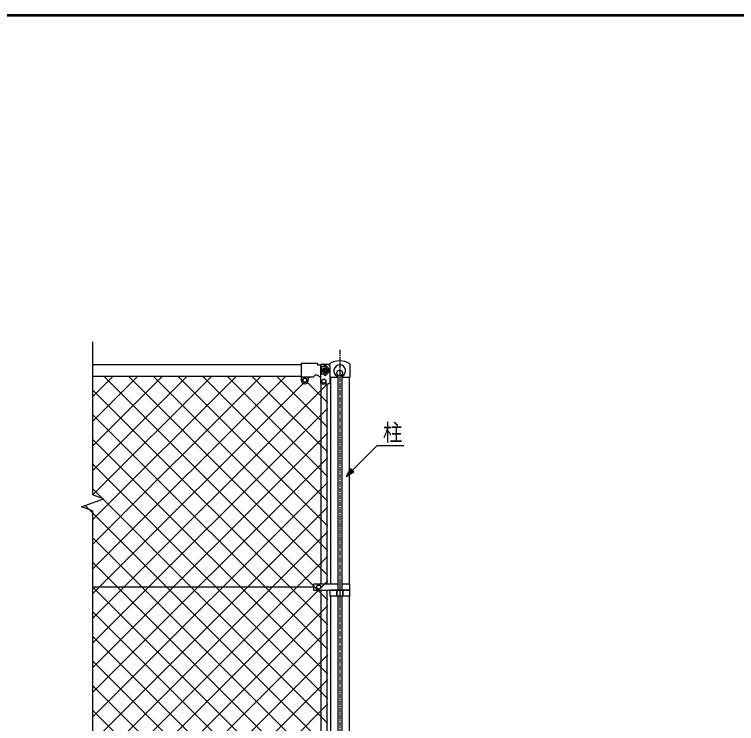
# Model space of a CAD drawing. Units: millimetres, scale not verified. Extents: x -4425 to 4425, y -3150 to 3150.
# Drawn here: x -1131 to 1197, y 637 to 2925 of the extents above; entities that cross this region are included whole.
import ezdxf
from ezdxf.enums import TextEntityAlignment as Align

# ---------------------------------------------------------------- set-up
doc = ezdxf.new("R2010")
doc.units = ezdxf.units.MM
doc.header["$LTSCALE"] = 20
doc.linetypes.add('USER2', pattern=[1.125, 0.75, -0.125, 0.125, -0.125])
for name, color, linetype, lineweight in [('0-1_1', 7, 'Continuous', 25), ('0-2_0', 7, 'Continuous', 25), ('0-3_CENTLN-L', 2, 'USER2', 25), ('0-4_13', 7, 'Continuous', 25), ('0-7_WAKU', 7, 'Continuous', 25), ('0-9_14', 7, 'Continuous', 25)]:
    doc.layers.add(name, color=color, linetype=linetype, lineweight=lineweight)
doc.styles.add('ＭＳ ゴシック', font='')
doc.styles.get('ＭＳ ゴシック').set_extended_font_data('MS Gothic')

msp = doc.modelspace()

# ---------------------------------------------------------------- linework, layer by layer
at = {"layer": '0-1_1', "color": 4}
for p, q in [((-879.18, 1869.12), (-879.18, 1375.23)), ((-843.94, 1362.4), (-879.18, 1375.23)), ((-879.18, 1323.93), (-879.18, -202.12))]:
    msp.add_line(p, q, dxfattribs=at)
at = {"layer": '0-1_1'}
for p, q in [((-879.18, 1795.68), (-206.03, 1795.68)), ((-879.18, 1757.68), (-206.03, 1757.68)), ((-112.48, 1755.18), (-112.48, 1087.49)), ((-87.7, 1760.53), (-92.82, 1765.65)), ((-88.66, 1758.13), (-88.66, 1067.49)), ((-76.76, 1760.53), (-71.64, 1765.65)), ((-75.8, 1758.13), (-75.8, 1067.49)), ((-51.98, 1755.18), (-51.98, 1087.49)), ((-165.43, 1077.49), (-876.36, 1077.49)), ((-112.48, 1047.88), (-112.48, 350.49)), ((-51.98, 1047.88), (-51.98, 350.49))]:
    msp.add_line(p, q, dxfattribs=at)
for points in [[(-195.03, 1752.19), (-201.53, 1748.44), (-201.53, 1740.93), (-195.03, 1737.18), (-188.53, 1740.93), (-188.53, 1748.44)], [(-133.53, 1749.19), (-127.03, 1745.44), (-127.03, 1737.93), (-133.53, 1734.18), (-140.03, 1737.93), (-140.03, 1745.44)]]:
    msp.add_lwpolyline(points, close=True, dxfattribs=at)
at = {"layer": '0-1_1', "color": 4}
for points in [[(-61.88, 1434.59), (38.13, 1534.58), (124.53, 1534.57)], [(-44.73, 1457.03), (-51.98, 1444.48), (-39.43, 1451.73)], [(-879.18, 1323.93), (-914.42, 1336.75), (-843.94, 1362.4)]]:
    msp.add_lwpolyline(points, dxfattribs=at)
msp.add_lwpolyline([(-47.38, 1459.69), (-61.88, 1434.59), (-36.78, 1449.08)], close=True, dxfattribs=at)
at = {"layer": '0-1_1'}
for centre, radius in [((-82.23, 1768.28), 9), ((-195.03, 1744.68), 6.5), ((-133.53, 1741.68), 6.5)]:
    msp.add_circle(centre, radius, dxfattribs=at)
for centre, radius, start, end in [((-82.24, 1743.17), 64.02, 59.2243, 120.75529), ((-82.21, 1775.14), 19, 292.92889, 245.6571), ((-89.21, 1759.67), 2, 245.55049, 10.65656), ((-75.21, 1759.66), 2, 169.34338, 276.63724)]:
    msp.add_arc(centre, radius, start, end, dxfattribs=at)
at = {"layer": '0-2_0'}
for p, q in [((-206.03, 1798.68), (-206.03, 1754.68)), ((-154.23, 1798.68), (-206.03, 1798.68)), ((-144.23, 1794.79), (-144.23, 1756.4)), ((-129.03, 1789.18), (-144.23, 1789.18)), ((-141.23, 1789.18), (-141.23, 1764.18)), ((-879.18, 1134.78), (-256.28, 1757.68)), ((-879.18, 1214.33), (-335.82, 1757.68)), ((-879.18, 1293.88), (-415.37, 1757.68)), ((-879.18, 1452.98), (-574.47, 1757.68)), ((-879.18, 1532.53), (-654.02, 1757.68)), ((-879.18, 1612.08), (-733.57, 1757.68)), ((-879.18, 1691.63), (-813.12, 1757.68)), ((-877.86, 1374.75), (-494.92, 1757.68)), ((-120.53, 1035.06), (-843.16, 1757.68)), ((-120.53, 1114.61), (-763.61, 1757.68)), ((-120.53, 1194.16), (-684.06, 1757.68)), ((-120.53, 1273.71), (-604.51, 1757.68)), ((-120.53, 1353.26), (-524.96, 1757.68)), ((-120.53, 1432.81), (-445.41, 1757.68)), ((-120.53, 1512.35), (-365.86, 1757.68)), ((-120.53, 1591.9), (-286.31, 1757.68)), ((-206.03, 1754.68), (-206.03, 1744.68)), ((-166.77, 1754.68), (-206.03, 1754.68)), ((-184.03, 1754.68), (-184.03, 1744.68)), ((-184.03, 1750.38), (-179.73, 1754.68)), ((-148.41, 1756.4), (-144.23, 1756.4)), ((-129.03, 1764.18), (-144.23, 1764.18)), ((-879.18, 1055.23), (-199.69, 1734.72)), ((-879.18, 975.68), (-122.18, 1732.68)), ((-120.53, 1671.45), (-186.64, 1737.57)), ((-120.53, 955.51), (-879.18, 1714.16)), ((-879.18, 896.13), (-120.53, 1654.78)), ((-120.53, 875.96), (-879.18, 1634.61)), ((-879.18, 816.58), (-120.53, 1575.23)), ((-120.53, 796.41), (-879.18, 1555.06)), ((-879.18, 737.03), (-120.53, 1495.68)), ((-120.53, 716.86), (-879.18, 1475.51)), ((-879.18, 657.48), (-120.53, 1416.13)), ((-120.53, 637.31), (-879.18, 1395.96)), ((-120.53, 557.76), (-903.5, 1340.73)), ((-879.18, 577.93), (-120.53, 1336.58)), ((-879.18, 498.38), (-120.53, 1257.03)), ((-120.53, 478.21), (-879.18, 1236.86)), ((-879.18, 418.84), (-120.53, 1177.48)), ((-120.53, 398.66), (-879.18, 1157.31)), ((-879.18, 339.29), (-120.53, 1097.94)), ((-120.53, 319.11), (-879.18, 1077.76)), ((-879.18, 259.74), (-120.53, 1018.39)), ((-120.53, 239.56), (-879.18, 998.21)), ((-879.18, 180.19), (-120.53, 938.84)), ((-120.53, 160.01), (-879.18, 918.66)), ((-879.18, 100.64), (-120.53, 859.29)), ((-120.53, 80.46), (-879.18, 839.11)), ((-879.18, 21.09), (-120.53, 779.74)), ((-120.53, 0.91), (-879.18, 759.56)), ((-879.18, -58.46), (-120.53, 700.19)), ((-120.53, -78.64), (-879.18, 680.01))]:
    msp.add_line(p, q, dxfattribs=at)
at = {"layer": '0-2_0', "color": 2}
for p, q in [((-139.23, 1796.68), (-119.23, 1796.68)), ((-119.23, 1796.68), (-114.23, 1791.68)), ((-144.23, 1791.68), (-144.23, 1737.68)), ((-114.23, 1791.68), (-114.23, 1737.68)), ((-139.23, 1732.68), (-119.23, 1732.68)), ((-119.23, 1732.68), (-114.23, 1737.68))]:
    msp.add_line(p, q, dxfattribs=at)
at = {"layer": '0-2_0'}
msp.add_lwpolyline([(-154.23, 1798.68), (-154.23, 1794.79), (-144.23, 1794.79)], dxfattribs=at)
msp.add_lwpolyline([(-129.03, 1784.18), (-122.53, 1780.43), (-122.53, 1772.93), (-129.03, 1769.18), (-135.52, 1772.93), (-135.52, 1780.43)], close=True, dxfattribs=at)
for radius in [8.5, 6.5, 4.25, 4.25, 4.25, 4.25, 3.59]:
    msp.add_circle((-129.03, 1776.68), radius, dxfattribs=at)
at = {"layer": '0-2_0', "color": 2}
for centre, start, end in [((-139.23, 1791.68), 90, 180), ((-139.23, 1737.68), 180, 270)]:
    msp.add_arc(centre, 5, start, end, dxfattribs=at)
at = {"layer": '0-2_0'}
for centre, radius, start, end in [((-129.03, 1788.68), 4.25, 356.73321, 173.24367), ((-129.03, 1776.68), 12.5, 270, 90), ((-157.23, 1751.68), 10, 28.15683, 162.5424), ((-129.03, 1764.68), 4.25, 186.75633, 3.26679), ((-195.03, 1744.68), 11, 180, 0)]:
    msp.add_arc(centre, radius, start, end, dxfattribs=at)
at = {"layer": '0-3_CENTLN-L'}
for p, q in [((-82.23, 1843.18), (-82.23, 1710.18)), ((-82.23, 1803.13), (-82.23, 1022.49)), ((-82.23, 1092.88), (-82.23, 285.49))]:
    msp.add_line(p, q, dxfattribs=at)
at = {"layer": '0-4_13'}
for p, q in [((-114.98, 1798.18), (-114.98, 1792.43)), ((-49.48, 1798.18), (-49.48, 1755.18)), ((-114.23, 1755.18), (-88.66, 1755.18)), ((-75.8, 1755.18), (-49.48, 1755.18)), ((-143.02, 1734.43), (-143.02, 1087.49)), ((-124.02, 1732.68), (-124.02, 1087.49)), ((-143.06, 1067.49), (-143.06, 350.49)), ((-124.06, 1067.49), (-124.06, 350.49)), ((-49.96, 1047.88), (-114.41, 1047.88)), ((-91.99, 1067.49), (-91.99, 1047.88)), ((-91.99, 1050.33), (-91.99, 1065.04)), ((-88.66, 1047.88), (-88.66, 330.49)), ((-82.18, 1067.49), (-82.18, 1047.87)), ((-75.8, 1047.88), (-75.8, 330.49)), ((-72.37, 1067.49), (-72.37, 1047.87)), ((-72.37, 1050.33), (-72.37, 1065.04)), ((-49.96, 1047.88), (-49.96, 1067.49))]:
    msp.add_line(p, q, dxfattribs=at)
msp.add_lwpolyline([(-49.96, 1067.49), (-114.41, 1067.49), (-114.41, 1047.88)], dxfattribs=at)
at = {"layer": '0-7_WAKU'}
msp.add_line((-4048.11, 2923), (4197.89, 2923), dxfattribs=at)
msp.add_lwpolyline([(-4050.11, 2925), (4199.89, 2925), (4199.89, -2925), (-4050.11, -2925)], close=True, dxfattribs=at)
msp.add_lwpolyline([(-4046.11, -2921), (-4046.11, 2921), (4195.89, 2921)], dxfattribs=at)
at = {"layer": '0-9_14'}
for p, q in [((-165.43, 1067.49), (-165.43, 1087.49)), ((-165.43, 1087.49), (-88.66, 1087.49)), ((-75.8, 1087.49), (-49.43, 1087.49)), ((-49.43, 1067.49), (-49.43, 1087.49)), ((-165.43, 1067.49), (-49.43, 1067.49))]:
    msp.add_line(p, q, dxfattribs=at)
msp.add_lwpolyline([(-149.93, 1085), (-143.43, 1081.25), (-143.43, 1073.74), (-149.93, 1069.99), (-156.43, 1073.74), (-156.43, 1081.25)], close=True, dxfattribs=at)
msp.add_circle((-149.93, 1077.49), 6.5, dxfattribs=at)

# ---------------------------------------------------------------- texts
at = {"layer": '0-1_1', "color": 4, "style": 'ＭＳ ゴシック', "width": 0.85}
msp.add_text('柱', height=54.12, dxfattribs=at).set_placement((56.76, 1532.68), align=Align.BOTTOM_LEFT)

doc.saveas('drawing.dxf')
